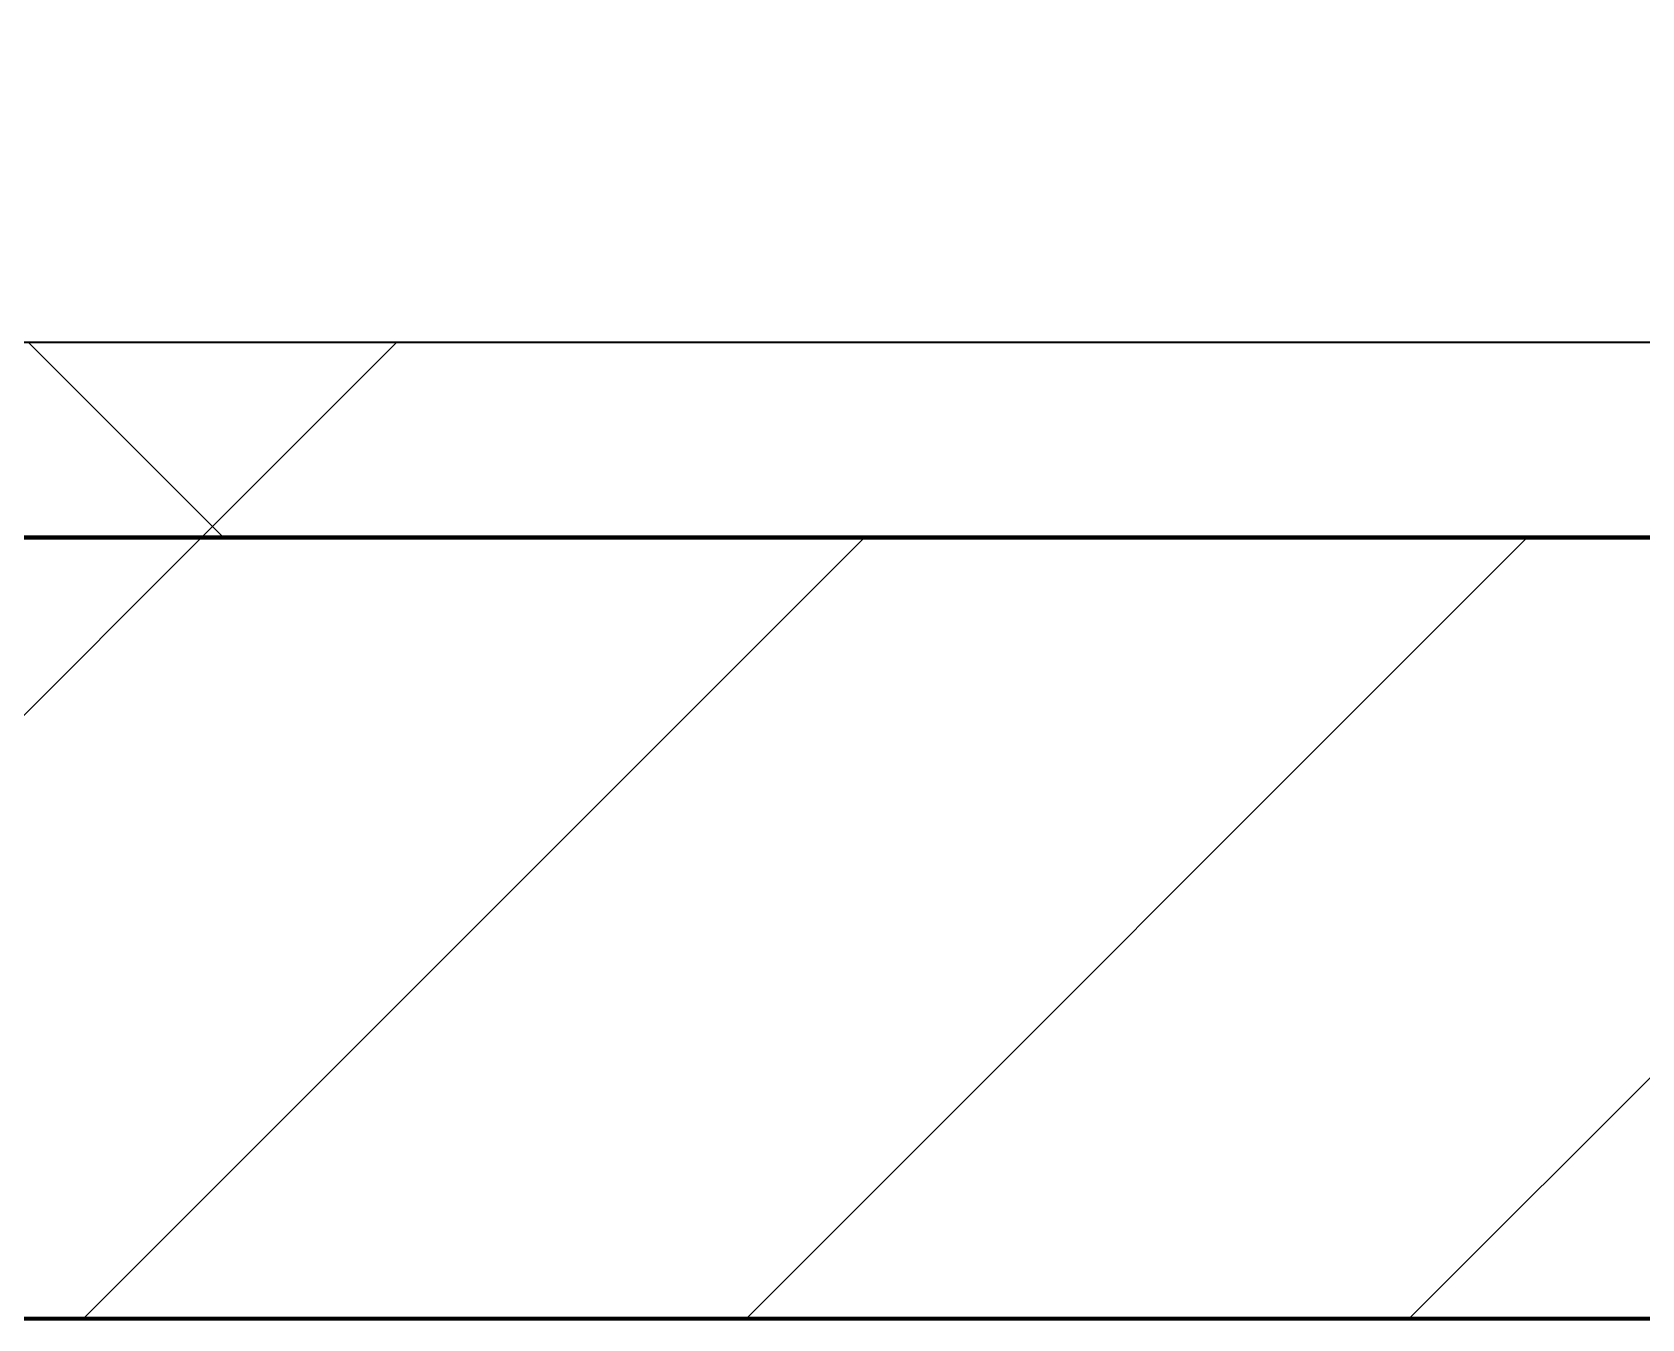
# Model space of a CAD drawing. Header units: millimetres. Extents: x -794334 to -714814, y -17806 to 22403.
# Drawn here: x -731901.5 to -731489.4, y -4021 to -3691.6 of the extents above; entities that cross this region are included whole.
import ezdxf
from ezdxf.xclip import XClip

# ---------------------------------------------------------------- set-up
doc = ezdxf.new("R2010")
doc.units = ezdxf.units.MM
doc.header["$XCLIPFRAME"] = 0
for name, color, linetype, lineweight in [('A-GLAZ-CURT', 2, 'Continuous', 9), ('A-WALL', 5, 'Continuous', 35), ('A-WALL-FNSH', 2, 'Continuous', 35), ('A-WALL-PATT', 1, 'Continuous', 35), ('WALL-E', 2, 'Continuous', 35)]:
    doc.layers.add(name, color=color, linetype=linetype, lineweight=lineweight)
doc.layers.add('A11_ALU.SOLID SHEET', color=2, linetype='Continuous')

# ---------------------------------------------------------------- blocks, each defined once
blk = doc.blocks.new('PPLS-PP19_Custom Tile Pattern - Custom Tile Pattern-V195-4252-01 ENLARGED CONCOURSE LEVEL - REFLECTED CEILING PLAN - SHEET 3')
at = {"layer": 'A-GLAZ-CURT'}
for p, q in [((-300, 0), (300, 0)), ((300, 0), (-300, 0)), ((195.99, 0), (213.31, 0)), ((213.31, 0), (195.99, 0)), ((230.06, 0), (300, 0)), ((-300, -50), (300, -50)), ((300, -50), (-300, -50))]:
    blk.add_line(p, q, dxfattribs=at)
for points, knots in [([(94.4, 0), (94.4, 0), (94.64, 0), (99.11, 0), (108.97, 0), (120.79, 0), (139.94, 0), (163.31, 0), (185.23, 0), (193.62, 0), (194.69, 0), (194.79, 0)], [-2348.345796, -2348.345796, -2348.345796, -2348.345796, -2310.419338, -2233.599744, -2052.234781, -1843.028543, -1530.39897, -1095.004608, -529.74427, -295.064701, -265.121568, -265.121568, -265.121568, -265.121568]), ([(193.8, 0), (193.33, 0), (190.11, 0), (183.13, 0), (171, 0), (161.95, 0), (161.28, 0), (158.35, 0), (157.85, 0), (157.77, 0)], [-11665.349007, -11665.349007, -11665.349007, -11665.349007, -11565.880756, -11105.624034, -10839.086983, -10768.332124, -10666.779182, -10580.760289, -10550.278881, -10550.278881, -10550.278881, -10550.278881]), ([(300, 0), (286.53, 0), (254.22, 0), (207.11, 0), (177.41, 0), (159.34, 0), (158.33, 0), (158.3, 0)], [-285.253232, -285.253232, -285.253232, -285.253232, -244.693688, -187.987675, -143.776725, -129.632772, -123.352749, -123.352749, -123.352749, -123.352749]), ([(159.07, 0), (159.13, 0), (160.84, 0), (165.21, 0), (174.15, 0), (185.98, 0), (208.82, 0), (219.42, 0), (230.06, 0)], [-115.643202, -115.643202, -115.643202, -115.643202, -114.681583, -87.660824, -65.295536, -41.623857, -24.459831, 0, 0, 0, 0]), ([(241, 0), (240.07, 0), (235.87, 0), (226.56, 0), (221.1, 0), (200.27, 0), (182.99, 0), (174.27, 0), (169.67, 0), (168.99, 0)], [-9463.29374, -9463.29374, -9463.29374, -9463.29374, -9406.094246, -9221.510254, -9016.44624, -8717.832359, -8253.978395, -8152.463617, -8069.855175, -8069.855175, -8069.855175, -8069.855175]), ([(215.22, 0), (214.62, 0), (210.55, 0), (203.98, 0), (187.54, 0), (175.3, 0), (169.49, 0)], [-203.825446, -203.825446, -203.825446, -203.825446, -198.527383, -184.406837, -162.427601, -142.916156, -142.916156, -142.916156, -142.916156]), ([(171.51, 0), (176.48, 0), (193.23, 0), (201.73, 0), (208.81, 0), (213.9, 0), (241.96, 0), (266.73, 0), (281.71, 0), (291.71, 0), (296.52, 0), (297.86, 0), (298.09, 0)], [-7971.819559, -7971.819559, -7971.819559, -7971.819559, -7784.112253, -7606.717214, -7289.299508, -7042.621073, -6582.165592, -6068.460911, -5766.029927, -5566.724884, -5280.360606, -5199.253518, -5199.253518, -5199.253518, -5199.253518]), ([(172.07, 0), (177.66, 0), (187.87, 0), (201.08, 0), (207.47, 0), (213.96, 0), (215.11, 0)], [-255.364076, -255.364076, -255.364076, -255.364076, -237.955587, -223.92608, -215.862851, -208.75215, -208.75215, -208.75215, -208.75215]), ([(241.41, 0), (235.92, 0), (226.24, 0), (219.94, 0), (219.02, 0)], [-11487.236758, -11487.236758, -11487.236758, -11487.236758, -11162.864862, -10856.732305, -10856.732305, -10856.732305, -10856.732305]), ([(219.9, 0), (220.86, 0), (226.64, 0), (236.34, 0), (241.48, 0)], [-10670.940496, -10670.940496, -10670.940496, -10670.940496, -10511.382485, -10053.145817, -10053.145817, -10053.145817, -10053.145817]), ([(247.1, 0), (246.76, 0), (245.52, 0), (243.19, 0), (241.49, 0)], [-9649.085549, -9649.085549, -9649.085549, -9649.085549, -9581.591397, -9473.624595, -9473.624595, -9473.624595, -9473.624595]), ([(300, 0), (288.22, 0), (268.61, 0), (249.23, 0), (242.41, 0)], [-12528.858583, -12528.858583, -12528.858583, -12528.858583, -11905.454923, -11507.003635, -11507.003635, -11507.003635, -11507.003635]), ([(242.54, 0), (243.55, 0), (245.31, 0), (246.54, 0), (246.96, 0)], [-10020.669166, -10020.669166, -10020.669166, -10020.669166, -9925.173265, -9834.877357, -9834.877357, -9834.877357, -9834.877357]), ([(284.76, 0), (284.76, 0), (285.09, 0), (287.47, 0), (293.59, 0), (297.76, 0), (300, 0)], [-4110.630118, -4110.630118, -4110.630118, -4110.630118, -4053.389046, -3959.664717, -3862.421465, -3746.95702, -3746.95702, -3746.95702, -3746.95702]), ([(297.38, 0), (295.84, 0), (291.62, 0), (285.38, 0), (284.87, 0)], [-4803.172655, -4803.172655, -4803.172655, -4803.172655, -4358.271401, -4143.037883, -4143.037883, -4143.037883, -4143.037883])]:
    blk.add_open_spline(points, degree=3, knots=knots, dxfattribs=at)
blk.add_open_spline([(195.11, 0), (194.91, 0), (194.44, 0), (193.8, 0)], degree=3, dxfattribs=at)
blk = doc.blocks.new('PPLS-PP19_Custom Tile Pattern - Custom Tile Pattern-V196-4252-01 ENLARGED CONCOURSE LEVEL - REFLECTED CEILING PLAN - SHEET 3')
at = {"layer": 'A-GLAZ-CURT'}
for p, q in [((-300, 0), (300, 0)), ((300, 0), (-300, 0)), ((-293.07, 0), (-275.75, 0)), ((-275.75, 0), (-293.07, 0)), ((-222.32, 0), (-205, 0)), ((-205, 0), (-222.32, 0)), ((-300, -50), (300, -50)), ((300, -50), (-300, -50))]:
    blk.add_line(p, q, dxfattribs=at)
at = {"layer": 'A-GLAZ-CURT', "flags": 128}
for points in [[(-300, 0), (-291.56, 0), (-283.3, 0), (-275.2, 0), (-267.26, 0), (-259.45, 0), (-251.77, 0), (-244.2, 0), (-236.74, 0), (-229.36, 0), (-222.82, 0)], [(-222.82, 0), (-229.72, 0), (-236.97, 0), (-244.39, 0), (-251.96, 0), (-259.67, 0), (-267.51, 0), (-275.48, 0), (-283.55, 0), (-291.73, 0), (-300, 0)], [(-155.53, 0), (-160.27, 0), (-164.95, 0), (-169.65, 0), (-174.47, 0), (-179.49, 0), (-184.81, 0), (-190.44, 0), (-196.37, 0), (-202.58, 0), (-209.04, 0), (-215.73, 0), (-222.63, 0)], [(-222.06, 0), (-214.83, 0), (-207.71, 0), (-200.76, 0), (-194.02, 0), (-187.54, 0), (-181.38, 0), (-175.58, 0), (-170.25, 0), (-165.64, 0), (-162.01, 0), (-159.53, 0), (-157.46, 0), (-155.06, 0)], [(-125.17, 0), (-128.55, 0), (-134.16, 0), (-140.03, 0), (-145.5, 0), (-150.63, 0), (-154.95, 0)], [(-154.52, 0), (-149.42, 0), (-141.84, 0), (-132.81, 0), (-126.08, 0)]]:
    blk.add_lwpolyline(points, dxfattribs=at)
at = {"layer": 'A-GLAZ-CURT'}
for points, knots in [([(-300, 0), (-284.65, 0), (-236.57, 0), (-174.61, 0), (-129.95, 0), (-110.8, 0), (-99.5, 0), (-91.46, 0)], [-5323.127839, -5323.127839, -5323.127839, -5323.127839, -4502.809032, -2700.551212, -1002.059161, -460.363443, 0, 0, 0, 0]), ([(-87.06, 0), (-100.05, 0), (-136.45, 0), (-202.69, 0), (-262.56, 0), (-294.48, 0), (-300, 0)], [-18755.215767, -18755.215767, -18755.215767, -18755.215767, -17136.203329, -15131.813646, -13729.592194, -13439.944408, -13439.944408, -13439.944408, -13439.944408]), ([(-137.88, 0), (-140.56, 0), (-147.66, 0), (-147.69, 0), (-158.72, 0), (-174.02, 0), (-185.59, 0), (-209.77, 0), (-232.01, 0), (-255.22, 0), (-262.59, 0), (-264.9, 0), (-265.4, 0)], [-3187.727384, -3187.727384, -3187.727384, -3187.727384, -2919.378265, -2477.344047, -2237.412286, -2029.680487, -1755.085331, -1400.429864, -858.079193, -543.655514, -208.940337, 0, 0, 0, 0]), ([(-258.6, 0), (-257.91, 0), (-254.26, 0), (-241.5, 0), (-229.92, 0), (-223.15, 0)], [-5722.54675, -5722.54675, -5722.54675, -5722.54675, -5657.471696, -5413.335975, -5031.232378, -5031.232378, -5031.232378, -5031.232378]), ([(-133.82, 0), (-135.51, 0), (-137.8, 0), (-149.31, 0), (-162.01, 0), (-177.91, 0), (-199.46, 0), (-216.65, 0), (-231.26, 0), (-233.46, 0), (-234, 0)], [-2731.647847, -2731.647847, -2731.647847, -2731.647847, -2418.507304, -2308.929706, -2113.765672, -1763.376603, -1422.553702, -978.033455, -846.069444, -682.911962, -682.911962, -682.911962, -682.911962]), ([(-233.49, 0), (-233.44, 0), (-232.38, 0), (-230.74, 0), (-225.3, 0), (-223.63, 0)], [-455.274641, -455.274641, -455.274641, -455.274641, -440.605512, -119.536984, 0, 0, 0, 0]), ([(-222.87, 0), (-218.75, 0), (-205.86, 0), (-188.58, 0), (-169.02, 0), (-152.12, 0), (-136.84, 0), (-127.33, 0), (-124.19, 0), (-123.43, 0), (-123.28, 0)], [-5445.699289, -5445.699289, -5445.699289, -5445.699289, -5161.076232, -4739.070012, -4465.409639, -4149.119819, -3839.893365, -3647.167523, -3488.92562, -3439.852845, -3439.852845, -3439.852845, -3439.852845]), ([(-222.82, 0), (-222.69, 0), (-219.29, 0), (-213.1, 0), (-200.2, 0), (-185.8, 0), (-171.77, 0), (-158.7, 0), (-157.22, 0)], [-5024.980154, -5024.980154, -5024.980154, -5024.980154, -5017.494783, -4832.723979, -4666.091899, -4349.945572, -4000.813434, -3840.635403, -3840.635403, -3840.635403, -3840.635403]), ([(-152.35, 0), (-151.03, 0), (-147.71, 0), (-143.57, 0), (-138.62, 0)], [-3494.978217, -3494.978217, -3494.978217, -3494.978217, -3371.022232, -3227.460399, -3227.460399, -3227.460399, -3227.460399]), ([(-118.78, 0), (-121.86, 0), (-126.28, 0), (-136.96, 0), (-147.46, 0), (-150.03, 0), (-150.57, 0)], [-5938.474035, -5938.474035, -5938.474035, -5938.474035, -5700.061948, -5508.838257, -5298.784692, -5196.16478, -5196.16478, -5196.16478, -5196.16478]), ([(-150.34, 0), (-150.07, 0), (-147.75, 0), (-142.6, 0), (-127.26, 0), (-107.3, 0), (-90.42, 0), (-75.26, 0), (-68.41, 0), (-65.12, 0), (-63.63, 0)], [-4948.728362, -4948.728362, -4948.728362, -4948.728362, -4883.323924, -4440.880425, -4054.690705, -3793.097032, -3402.597032, -3144.956779, -3050.982048, -2969.237017, -2969.237017, -2969.237017, -2969.237017]), ([(-26.75, 0), (-27.82, 0), (-36.18, 0), (-53.55, 0), (-78.2, 0), (-110.94, 0), (-130.52, 0), (-147.74, 0), (-149.07, 0)], [-8718.362214, -8718.362214, -8718.362214, -8718.362214, -8532.293389, -8073.216054, -7508.296369, -7004.680444, -6449.282163, -6277.220794, -6277.220794, -6277.220794, -6277.220794]), ([(-148.23, 0), (-146.94, 0), (-140.15, 0), (-137.28, 0), (-133.93, 0), (-128.78, 0), (-126.5, 0)], [-6162.058746, -6162.058746, -6162.058746, -6162.058746, -6017.569127, -5560.701257, -5364.112219, -5231.017328, -5231.017328, -5231.017328, -5231.017328]), ([(-87.06, 0), (-91.99, 0), (-104.48, 0), (-122.65, 0), (-139.03, 0), (-146.11, 0), (-146.95, 0)], [-1663.641432, -1663.641432, -1663.641432, -1663.641432, -1374.161226, -945.742622, -741.901385, -489.130243, -489.130243, -489.130243, -489.130243]), ([(-146.69, 0), (-146.59, 0), (-145.49, 0), (-135.69, 0), (-128.29, 0), (-125.15, 0)], [-420.34245, -420.34245, -420.34245, -420.34245, -406.956646, -290.263673, 0, 0, 0, 0]), ([(-127.41, 0), (-131.63, 0), (-133.16, 0), (-134.09, 0), (-134.15, 0)], [-8540.990293, -8540.990293, -8540.990293, -8540.990293, -8266.114998, -8246.473386, -8246.473386, -8246.473386, -8246.473386]), ([(-134.15, 0), (-133.32, 0), (-130.31, 0), (-117.33, 0), (-92.04, 0), (-74.02, 0), (-62.74, 0), (-60.36, 0), (-59.97, 0)], [-7657.439573, -7657.439573, -7657.439573, -7657.439573, -7293.749979, -6839.55839, -6236.997189, -5713.340575, -5140.470607, -5006.787413, -5006.787413, -5006.787413, -5006.787413]), ([(-120.13, 0), (-120.14, 0), (-120.24, 0), (-121.3, 0), (-129.25, 0), (-133.82, 0)], [-2933.992132, -2933.992132, -2933.992132, -2933.992132, -2920.575025, -2840.280255, -2731.647847, -2731.647847, -2731.647847, -2731.647847]), ([(-113.43, 0), (-113.44, 0), (-113.96, 0), (-119.73, 0), (-125.43, 0), (-127.03, 0), (-127.41, 0)], [-328.499627, -328.499627, -328.499627, -328.499627, -282.672656, -98.539552, -24.539552, 0, 0, 0, 0]), ([(-126.5, 0), (-122.44, 0), (-108.71, 0), (-86.68, 0), (-63.44, 0), (-54.4, 0), (-48.53, 0), (-30.79, 0), (-18.03, 0), (8.61, 0), (15.02, 0), (22.91, 0), (31, 0), (38.24, 0), (44.7, 0), (47.53, 0)], [-5231.017328, -5231.017328, -5231.017328, -5231.017328, -4994.692869, -4542.524482, -4008.285538, -3689.699207, -3546.54457, -3315.260113, -2864.387349, -2439.246196, -2084.094819, -1956.422387, -1818.904206, -1645.594513, -1494.576379, -1494.576379, -1494.576379, -1494.576379]), ([(-125.15, 0), (-124.93, 0), (-121.96, 0), (-113.01, 0), (-99.99, 0), (-92.48, 0), (-87.93, 0)], [-3362.7396, -3362.7396, -3362.7396, -3362.7396, -3342.215224, -3074.362186, -2902.289527, -2662.16885, -2662.16885, -2662.16885, -2662.16885]), ([(-122.08, 0), (-122.01, 0), (-121.69, 0), (-121.2, 0), (-120.88, 0)], [-3136.336417, -3136.336417, -3136.336417, -3136.336417, -3110.304437, -3035.164275, -3035.164275, -3035.164275, -3035.164275]), ([(-36.33, 0), (-36.43, 0), (-37.27, 0), (-45.02, 0), (-46.13, 0), (-60.59, 0), (-81.23, 0), (-99.51, 0), (-114.02, 0), (-117.28, 0), (-118.78, 0)], [-1855.773136, -1855.773136, -1855.773136, -1855.773136, -1810.870157, -1672.078046, -1405.135169, -1060.00838, -740.068933, -229.489605, -116.330425, 0, 0, 0, 0]), ([(-117.74, 0), (-117.19, 0), (-114.78, 0), (-113.43, 0), (-113.43, 0)], [-821.249067, -821.249067, -821.249067, -821.249067, -394.672656, -330.879064, -330.879064, -330.879064, -330.879064]), ([(-36.62, 0), (-36.62, 0), (-40.35, 0), (-44.32, 0), (-58.97, 0), (-85.2, 0), (-107.61, 0), (-116.56, 0), (-117.56, 0)], [-4069.478503, -4069.478503, -4069.478503, -4069.478503, -3858.647035, -3538.256648, -2842.901703, -2193.204658, -1433.981041, -985.49888, -985.49888, -985.49888, -985.49888]), ([(-115.82, 0), (-114.96, 0), (-110.41, 0), (-96.78, 0), (-71.33, 0), (-42.53, 0), (-12.78, 0), (4.23, 0), (9.64, 0), (10.14, 0), (10.18, 0)], [-5724.064692, -5724.064692, -5724.064692, -5724.064692, -5430.283136, -5103.229623, -4799.173296, -4065.652676, -3589.737505, -3285.047089, -3066.359526, -3044.715262, -3044.715262, -3044.715262, -3044.715262]), ([(-87.07, 0), (-90.2, 0), (-98.75, 0), (-112.01, 0), (-114.94, 0), (-115.63, 0)], [-953.911827, -953.911827, -953.911827, -953.911827, -789.402658, -501.969187, -243.577221, -243.577221, -243.577221, -243.577221]), ([(-87.08, 0), (-86.28, 0), (-80.03, 0), (-71.67, 0), (-65.93, 0), (-65.07, 0)], [-2647.242276, -2647.242276, -2647.242276, -2647.242276, -2605.247022, -2322.099534, -2241.8264, -2241.8264, -2241.8264, -2241.8264]), ([(-72.93, 0), (-75.51, 0), (-80.18, 0), (-85.44, 0), (-86.78, 0)], [-19442.345229, -19442.345229, -19442.345229, -19442.345229, -18935.241197, -18766.980307, -18766.980307, -18766.980307, -18766.980307]), ([(-63.96, 0), (-64.13, 0), (-72.5, 0), (-80.63, 0), (-86.16, 0)], [-2171.769325, -2171.769325, -2171.769325, -2171.769325, -2007.031671, -1681.3698, -1681.3698, -1681.3698, -1681.3698]), ([(-86.09, 0), (-82.34, 0), (-77.13, 0), (-72.73, 0), (-72.64, 0), (-72.64, 0)], [-19735.532288, -19735.532288, -19735.532288, -19735.532288, -19541.04734, -19478.625389, -19471.062469, -19471.062469, -19471.062469, -19471.062469]), ([(-19.22, 0), (-21.68, 0), (-28.75, 0), (-40, 0), (-56.24, 0), (-72.02, 0), (-81.45, 0), (-85.91, 0)], [-2290.666082, -2290.666082, -2290.666082, -2290.666082, -2125.455881, -1792.521578, -1466.981642, -1208.454564, -974.308884, -974.308884, -974.308884, -974.308884]), ([(-29.03, 0), (-33.97, 0), (-43.74, 0), (-56.37, 0), (-71.66, 0), (-77.83, 0), (-82.66, 0), (-83.28, 0), (-83.28, 0)], [-2680.714891, -2680.714891, -2680.714891, -2680.714891, -2413.671296, -2161.752162, -2006.592567, -1646.621388, -1424.436217, -1393.971743, -1393.971743, -1393.971743, -1393.971743]), ([(-83.28, 0), (-83.28, 0), (-82.91, 0), (-76.14, 0), (-62.97, 0), (-48.14, 0), (-36.49, 0), (-33.57, 0), (-29.94, 0), (-28.57, 0)], [-1393.4169, -1393.4169, -1393.4169, -1393.4169, -1353.722004, -1274.333717, -1073.56893, -651.549973, -296.515819, -83.513472, 0, 0, 0, 0]), ([(-66.39, 0), (-66.39, 0), (-63.63, 0), (-53.63, 0), (-34.42, 0), (-29.82, 0), (-29.19, 0)], [-2493.31794, -2493.31794, -2493.31794, -2493.31794, -2315.303971, -1809.437387, -963.711516, -666.19313, -666.19313, -666.19313, -666.19313]), ([(31.18, 0), (25.97, 0), (11.99, 0), (-16.92, 0), (-47.42, 0), (-65.77, 0), (-66.37, 0), (-66.38, 0)], [-4496.803627, -4496.803627, -4496.803627, -4496.803627, -4222.080604, -3745.412743, -2981.410125, -2542.574734, -2498.224237, -2498.224237, -2498.224237, -2498.224237]), ([(-63.63, 0), (-61.49, 0), (-57.39, 0), (-54.49, 0), (-45.2, 0), (-40.79, 0), (-40.46, 0), (-40.44, 0)], [-2969.237017, -2969.237017, -2969.237017, -2969.237017, -2851.217951, -2734.127174, -2474.780881, -2410.990208, -2350.645972, -2350.645972, -2350.645972, -2350.645972]), ([(-58.83, 0), (-58.37, 0), (-57.29, 0), (-54.23, 0), (-46.33, 0), (-42.62, 0), (-41.76, 0)], [-4859.52896, -4859.52896, -4859.52896, -4859.52896, -4680.891996, -4469.85053, -4321.566175, -4270.495146, -4270.495146, -4270.495146, -4270.495146]), ([(-51.83, 0), (-51.83, 0), (-51.78, 0), (-47.4, 0), (-46.01, 0), (-40.22, 0), (-36.78, 0)], [-632.814994, -632.814994, -632.814994, -632.814994, -627.965721, -508.377888, -260.442412, 0, 0, 0, 0]), ([(76.63, 0), (74.8, 0), (67.65, 0), (53.52, 0), (37, 0), (24.07, 0), (12.82, 0), (-2.9, 0), (-20.62, 0), (-32.81, 0), (-44.85, 0), (-51.43, 0), (-51.79, 0)], [-3095.572228, -3095.572228, -3095.572228, -3095.572228, -2950.589685, -2634.532728, -2313.748533, -2106.613311, -1925.670641, -1617.263037, -1290.787923, -1039.307308, -819.71621, -644.910881, -644.910881, -644.910881, -644.910881]), ([(-41.76, 0), (-39.9, 0), (-37.72, 0), (-36.92, 0), (-36.77, 0)], [-4270.495146, -4270.495146, -4270.495146, -4270.495146, -4161.040818, -4106.245333, -4106.245333, -4106.245333, -4106.245333]), ([(-36.78, 0), (-32.43, 0), (-26.44, 0), (-20.13, 0), (-19.19, 0)], [-6191.144455, -6191.144455, -6191.144455, -6191.144455, -5862.463379, -5805.361205, -5805.361205, -5805.361205, -5805.361205]), ([(-36.29, 0), (-36.29, 0), (-34.66, 0), (-28.88, 0), (-26.95, 0), (-26.54, 0)], [-9150.272121, -9150.272121, -9150.272121, -9150.272121, -9057.163041, -8919.836787, -8834.607043, -8834.607043, -8834.607043, -8834.607043]), ([(30.82, 0), (29.27, 0), (20.14, 0), (3.54, 0), (-16.58, 0), (-34.76, 0), (-36.04, 0)], [-10462.034656, -10462.034656, -10462.034656, -10462.034656, -10363.088938, -9884.23066, -9424.652049, -9182.880979, -9182.880979, -9182.880979, -9182.880979]), ([(-33.34, 0), (-33.34, 0), (-32.93, 0), (-31.16, 0), (-30.52, 0)], [-2415.024266, -2415.024266, -2415.024266, -2415.024266, -2357.633367, -2323.618664, -2323.618664, -2323.618664, -2323.618664]), ([(70.61, 0), (66.16, 0), (55.8, 0), (39.61, 0), (24.74, 0), (2.64, 0), (-17.84, 0), (-30.57, 0), (-31.82, 0), (-32, 0)], [-4647.237329, -4647.237329, -4647.237329, -4647.237329, -4326.416877, -4098.545751, -3766.694881, -3333.063701, -2994.501669, -2698.150104, -2614.070998, -2614.070998, -2614.070998, -2614.070998]), ([(-30.76, 0), (-30.73, 0), (-29.99, 0), (-23.47, 0), (-15.75, 0), (-15.19, 0)], [-54176.191683, -54176.191683, -54176.191683, -54176.191683, -54157.274271, -53749.15266, -53717.791567, -53717.791567, -53717.791567, -53717.791567]), ([(-30.52, 0), (-27.11, 0), (-17.83, 0), (5.99, 0), (22.06, 0), (37.44, 0), (43.7, 0), (47.96, 0), (48.54, 0)], [-2323.618664, -2323.618664, -2323.618664, -2323.618664, -2142.497158, -1716.209403, -1206.526904, -1089.329421, -901.315459, -871.356999, -871.356999, -871.356999, -871.356999]), ([(-20.03, 0), (-22.18, 0), (-26.25, 0), (-29.52, 0), (-30.21, 0)], [-54749.191828, -54749.191828, -54749.191828, -54749.191828, -54461.685999, -54290.791712, -54290.791712, -54290.791712, -54290.791712]), ([(-28.98, 0), (-28.66, 0), (-27.39, 0), (-24.45, 0), (-22.56, 0)], [-166.548282, -166.548282, -166.548282, -166.548282, -102.06493, 0, 0, 0, 0]), ([(-28.57, 0), (-26.93, 0), (-20.29, 0), (-11.45, 0), (2.08, 0), (13.15, 0), (21.24, 0), (24.62, 0), (24.72, 0), (24.72, 0)], [-5361.429781, -5361.429781, -5361.429781, -5361.429781, -5261.36855, -5050.479954, -4785.90057, -4596.498881, -4445.288762, -4384.376941, -4376.041937, -4376.041937, -4376.041937, -4376.041937]), ([(-22.56, 0), (-20.27, 0), (-17.03, 0), (-11.36, 0), (-7.66, 0), (-6.6, 0), (-6.44, 0)], [-56468.192263, -56468.192263, -56468.192263, -56468.192263, -56344.022017, -56303.229861, -56166.290093, -56124.392176, -56124.392176, -56124.392176, -56124.392176]), ([(-19.13, 0), (-11.5, 0), (9.97, 0), (43.36, 0), (70.92, 0), (82.12, 0), (83.66, 0)], [-5804.197927, -5804.197927, -5804.197927, -5804.197927, -5340.621928, -4573.028122, -4094.177415, -3869.465285, -3869.465285, -3869.465285, -3869.465285]), ([(8.33, 0), (8.19, 0), (7.18, 0), (0.32, 0), (-10.56, 0), (-17.77, 0), (-18.19, 0)], [-3574.286521, -3574.286521, -3574.286521, -3574.286521, -3526.962355, -3285.499107, -2903.012179, -2879.286364, -2879.286364, -2879.286364, -2879.286364]), ([(9.32, 0), (9.08, 0), (7.65, 0), (2.57, 0), (-8.54, 0), (-15.08, 0), (-18.17, 0)], [-2922.926651, -2922.926651, -2922.926651, -2922.926651, -2882.788014, -2720.818881, -2518.50168, -2313.983599, -2313.983599, -2313.983599, -2313.983599]), ([(-15.19, 0), (-13.07, 0), (7.48, 0), (31.48, 0), (46.4, 0), (48.68, 0)], [-461.142613, -461.142613, -461.142613, -461.142613, -429.606584, -390.253598, -383.16998, -383.16998, -383.16998, -383.16998])]:
    blk.add_open_spline(points, degree=3, knots=knots, dxfattribs=at)
for points in [[(-91.46, 0), (-90.09, 0), (-88.64, 0), (-87.14, 0)], [(-39.84, 0), (-39.08, 0), (-38.11, 0), (-37.36, 0)], [(-19.18, 0), (-22.4, 0), (-25.7, 0), (-29.03, 0)], [(-13, 0), (-14.35, 0), (-16.22, 0), (-19.16, 0)]]:
    blk.add_open_spline(points, degree=3, dxfattribs=at)
blk = doc.blocks.new('*U1029')
at = {"layer": 'A-GLAZ-CURT'}
for name, p in [('PPLS-PP19_Custom Tile Pattern - Custom Tile Pattern-V195-4252-01 ENLARGED CONCOURSE LEVEL - REFLECTED CEILING PLAN - SHEET 3', (46802.37, -7350)), ('PPLS-PP19_Custom Tile Pattern - Custom Tile Pattern-V196-4252-01 ENLARGED CONCOURSE LEVEL - REFLECTED CEILING PLAN - SHEET 3', (47402.37, -7350))]:
    blk.add_blockref(name, p, dxfattribs=at)
blk = doc.blocks.new('*U1630')
blk.add_lwpolyline([(22690, -750), (19166.45, -750), (19116.45, -700), (18966.44, -550), (-101025.39, -550), (-101025.39, -6704.96), (-96300, -6704.96), (-96300, -7350), (-94497.63, -7350), (17250, -7350), (17250, -6849.96), (18300, -6849.96), (22690, -6849.96)], close=True)

msp = doc.modelspace()

# ---------------------------------------------------------------- block references
at = {"layer": 'A11_ALU.SOLID SHEET'}
ref = msp.add_blockref('*U1630', (-744681.24, 3579.02), dxfattribs=at)
XClip(ref).set_block_clipping_path([(-45802.4668593339, -9620.0029952967), (23702.8690583039, 10334.9999958097)])

# ---------------------------------------------------------------- next in the draw order: hatches: boundary and pattern name
at = {"layer": 'A-WALL-PATT', "lineweight": 9}
h = msp.add_hatch(dxfattribs=at)
h.set_pattern_fill('FP_5', color=256, style=0, pattern_type=2)
h.set_pattern_definition([(45, (0, 0), (-212.13203, 212.13203), []), (135, (0, 0), (-212.13203, -212.13203), [])])
h.paths.add_polyline_path([(-727630.24, -3820.98), (-727382.37, -3820.98), (-727382.37, -3770.98), (-790483.7, -3770.98), (-790483.7, -3820.98), (-727766, -3820.98)])
h = msp.add_hatch(dxfattribs=at)
h.set_pattern_fill('FP_2', color=256, style=0, pattern_type=2)
h.set_pattern_definition([(45, (0, 0), (-84.852814, 84.852814), [])])
h.paths.add_polyline_path([(-727382.37, -4020.98), (-727382.37, -3820.98), (-790483.7, -3820.98), (-790483.7, -4020.98), (-727494.49, -4020.98)])

# ---------------------------------------------------------------- next in the draw order: linework, layer by layer
at = {"layer": 'A-WALL', "color": 7, "lineweight": 70}
for p, q in [((-733580, -3820.98), (-731180, -3820.98)), ((-731180, -3820.98), (-733580, -3820.98)), ((-731180, -4020.98), (-733580, -4020.98))]:
    msp.add_line(p, q, dxfattribs=at)
at = {"layer": 'A-WALL-FNSH', "color": 250}
msp.add_line((-733580, -3770.98), (-731180, -3770.98), dxfattribs=at)
at = {"layer": 'WALL-E'}
for p, q in [((-727382.37, -4020.98), (-790483.7, -4020.98)), ((-790483.7, -4020.98), (-727382.37, -4020.98))]:
    msp.add_line(p, q, dxfattribs=at)

# ---------------------------------------------------------------- next in the draw order: block references
msp.add_blockref('*U1029', (-778882.37, 3579.02))

doc.saveas('drawing.dxf')
